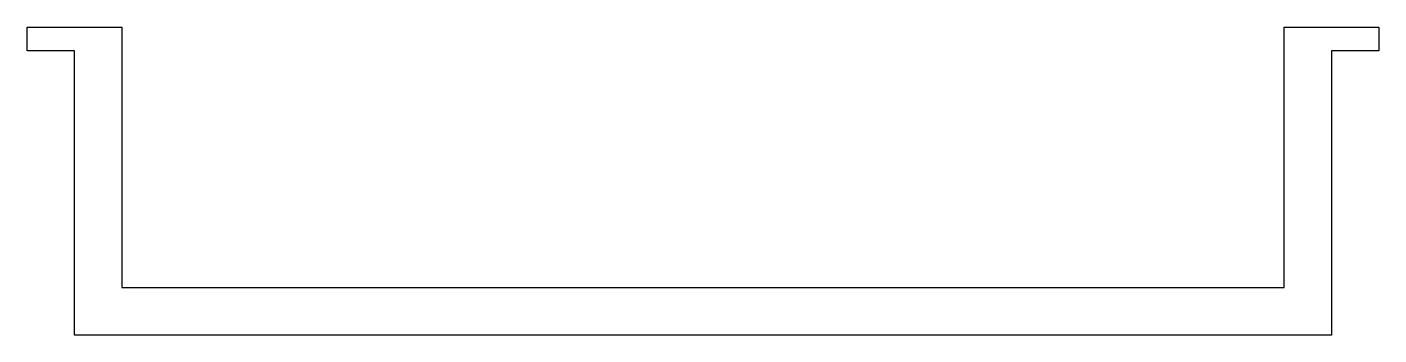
# Model space of a CAD drawing. Extents: x 1014 to 1042.5, y 254.4 to 260.9.
import ezdxf

# ---------------------------------------------------------------- set-up
doc = ezdxf.new("R2010")
doc.units = 0
doc.layers.get('0').update_dxf_attribs({"linetype": 'CONTINUOUS'})

msp = doc.modelspace()

# ---------------------------------------------------------------- linework, layer by layer
at = {"ltscale": 0.2}
for p, q in [((1014.032, 260.857), (1016.032, 260.857)), ((1014.032, 260.357), (1014.032, 260.857)), ((1016.032, 260.857), (1016.032, 255.357)), ((1040.532, 255.357), (1040.532, 260.857)), ((1040.532, 260.857), (1042.532, 260.857)), ((1042.532, 260.857), (1042.532, 260.357)), ((1015.032, 260.357), (1014.032, 260.357)), ((1015.032, 254.357), (1015.032, 260.357)), ((1041.532, 260.357), (1041.532, 254.357)), ((1042.532, 260.357), (1041.532, 260.357)), ((1016.032, 255.357), (1040.532, 255.357)), ((1041.532, 254.357), (1015.032, 254.357))]:
    msp.add_line(p, q, dxfattribs=at)

doc.saveas('drawing.dxf')
